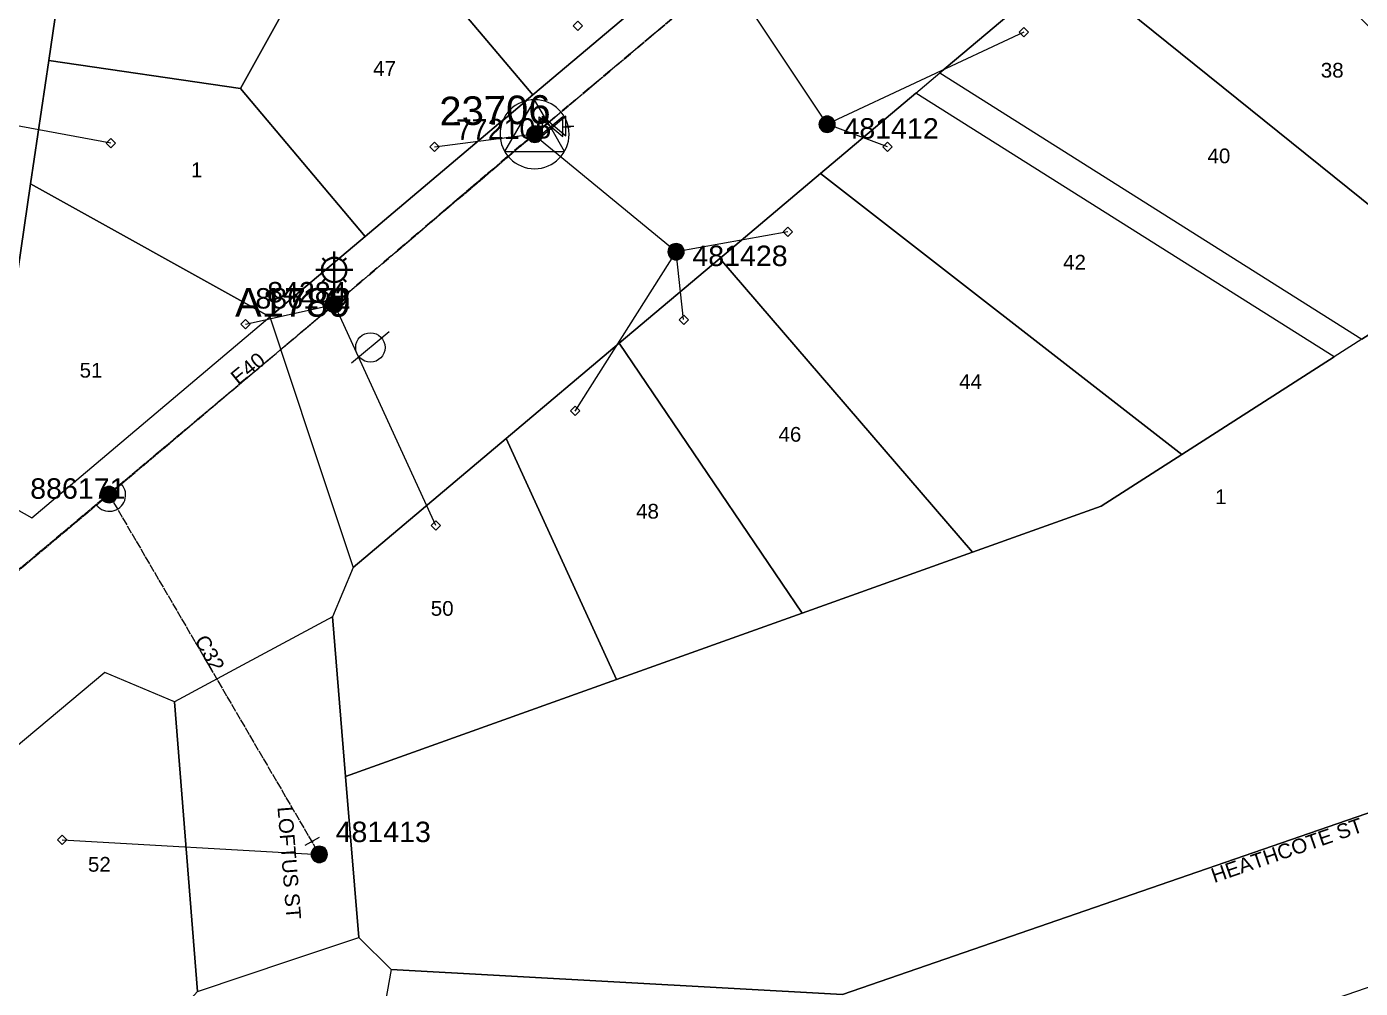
# Model space of a CAD drawing. Header units: metres. Extents: x 259983 to 262112, y 6265371 to 6267114.
# Drawn here: x 260877.2 to 261040.3, y 6265747.6 to 6265865.2 of the extents above; entities that cross this region are included whole.
import ezdxf
from ezdxf.enums import TextEntityAlignment as Align

# ---------------------------------------------------------------- set-up
doc = ezdxf.new("R2010")
doc.units = ezdxf.units.M
doc.linetypes.add('Cable Exist OH', pattern=[1, 1, 0])
doc.layers.get('0').update_dxf_attribs({"color": 6})
doc.layers.add('Cadastre Land Parcels_SP_EXT', color=9, linetype='Continuous', lineweight=5)
doc.layers.add('Cadastre Roads_SP_EXT', color=9, linetype='Continuous', lineweight=5)
for name, color, linetype in [('Equip_LV_EXT', 7, 'Continuous'), ('Equip_SP_HV_EXT', 7, 'Continuous'), ('Equip_SP_SL_EXT', 7, 'Continuous'), ('Mains_HV_EXT', 7, 'Continuous'), ('Mains_LV_EXT', 7, 'Continuous'), ('Mains_SL_EXT', 7, 'Continuous'), ('Services_SP_EXT', 7, 'Continuous'), ('Sub_SP_TR_HV_LV_EXT', 7, 'Continuous'), ('SupportsOH_SP_TR_HV_LV_SL_EXT', 7, 'Continuous')]:
    doc.layers.add(name, color=color, linetype=linetype)
doc.layers.add('Features_HIDE', color=1, linetype='Continuous', plot=False)
doc.styles.add('HVSW_LABEL', font='arial.ttf')
doc.styles.add('iecARIAL', font='arial.ttf', dxfattribs={"height": 2})
doc.styles.add('POLE_LABEL', font='arial.ttf')
doc.styles.get("Standard").update_dxf_attribs({"font": 'arial.ttf'})

# ---------------------------------------------------------------- blocks, each defined once
blk = doc.blocks.new('SUB_POLE_EXT')
blk.add_wipeout([(0, 4.22), (0.42, 4.2), (0.83, 4.14), (1.21, 4.05), (1.62, 3.9), (1.99, 3.72), (2.35, 3.51), (2.68, 3.26), (2.99, 2.99), (3.28, 2.66), (3.52, 2.34), (3.76, 1.92), (3.9, 1.62), (4.04, 1.23), (4.18, 0.63), (4.22, 0), (4.18, -0.61), (4.06, -1.15), (3.9, -1.62), (3.58, -2.24), (3.22, -2.73), (2.97, -3.01), (2.68, -3.26), (2.36, -3.5), (2, -3.72), (1.64, -3.89), (1.25, -4.03), (0.82, -4.14), (0.42, -4.2), (0, -4.22), (-0.41, -4.2), (-0.8, -4.15), (-1.21, -4.05), (-1.62, -3.9), (-1.99, -3.73), (-2.35, -3.51), (-2.68, -3.26), (-2.96, -3.02), (-3.23, -2.72), (-3.51, -2.35), (-3.71, -2.01), (-3.91, -1.6), (-4.05, -1.21), (-4.16, -0.76), (-4.22, -0.14), (-4.21, 0.39), (-4.14, 0.83), (-4.03, 1.27), (-3.9, 1.63), (-3.71, 2.02), (-3.5, 2.37), (-3.28, 2.67), (-2.99, 2.99), (-2.68, 3.27), (-2.33, 3.52), (-1.98, 3.73), (-1.63, 3.9), (-1.2, 4.05), (-0.78, 4.15), (-0.4, 4.21)])
blk.add_line((2.16, 0.48), (2.16, 0.48, 0))
blk.add_lwpolyline([(-4.22, 0, 1), (4.22, 0, 1)], format="xyb", close=True)
blk.add_lwpolyline([(2.14, 0.52), (0, 4.22), (-3.66, -2.11), (3.66, -2.11)], close=True)
for tag, height, flags, p in [('ASSET_NUM', 3.5, 8, (2, 2)), ('STREET_CODE', 0.2, 9, (1.5, 0)), ('CONSTRUCTED_VOLTAGE', 0.2, 9, (1.5, -0.2)), ('OPERATING_VOLTAGE', 0.2, 9, (1.5, -0.6)), ('OPERATED_BY', 0.2, 9, (1.5, -0.8)), ('ORIENTATION', 0.2, 9, (1.5, -1.2)), ('OWNED_BY', 0.2, 9, (1.5, -1.4)), ('SECONDARY_VOLTAGE', 0.2, 9, (1.5, -1.6)), ('NO_PHASES', 0.2, 9, (1.5, -0.4)), ('MAINTAINED_BY', 0.2, 9, (1.5, -1)), ('STATE', 0.2, 9, (1.5, -1.8)), ('SUBSTATION_TYPE', 0.2, 9, (1.5, -2)), ('STREETNAME', 0.2, 9, (1.5, -2.8)), ('SUBURB', 0.2, 9, (1.5, -3)), ('USAGE', 0.2, 9, (1.5, -2.2)), ('LEGEND', 0.2, 9, (1.5, -2.4)), ('LOCATION', 0.2, 9, (1.5, -2.6)), ('NOTES', 0.2, 9, (1.5, -3.2)), ('Z', 0.2, 1, (1.5, -3.4))]:
    blk.add_attdef(tag, text='', height=height, dxfattribs=dict(flags=flags)).set_placement(p, align=Align.MIDDLE_LEFT)
blk = doc.blocks.new('LV_OH_LINKS_DISTFUSE_EXT')
for p, q in [((0, 0), (0.96, 0)), ((3.84, 0), (4.8, 0))]:
    blk.add_line(p, q)
blk.add_lwpolyline([(3.84, -1.2), (3.84, 1.2), (0.96, -1.2), (0.96, 1.2)], close=True)
at = {"flags": 9}
for tag, p in [('ACTUAL_STATUS', (0, 0)), ('CONSTRUCTED_VOLTAGE', (0, -0.2)), ('OPERATING_VOLTAGE', (0, -0.6)), ('ORIENTATION', (0, -0.8)), ('OWNED_BY', (0, -1)), ('STATE', (0, -1.2)), ('SWITCH_TYPE', (0, -1.4)), ('NO_PHASES', (0, -0.4)), ('USAGE', (0, -1.6)), ('NOTES', (0, -1.8))]:
    blk.add_attdef(tag, text='', height=0.2, dxfattribs=at).set_placement(p, align=Align.MIDDLE_LEFT)
at = {"flags": 1}
blk.add_attdef('Z', (0, 0), '', height=0.2, dxfattribs=at)
blk = doc.blocks.new('SL_LANTERN_EXT')
at = {"lineweight": 40}
for p, q in [((-1.46, 5.68), (-1.06, 5.28)), ((0, 1.97), (0, 6.47)), ((1.46, 5.68), (1.06, 5.28)), ((-2.25, 4.22), (2.25, 4.22)), ((-1.46, 2.76), (-1.06, 3.16)), ((0, 0), (0, 2.72)), ((1.46, 2.76), (1.06, 3.16))]:
    blk.add_line(p, q, dxfattribs=at)
blk.add_circle((0, 4.22), 1.5, dxfattribs=at)
at = {"style": 'iecARIAL', "flags": 8}
blk.add_attdef('ASSET_NUM', (1.5, 1.5), '', height=2.5, dxfattribs=at)
for tag, p, height, flags in [('OPERATING_VOLTAGE', (0.98, -1.65), 0.2, 9), ('CONSTRUCTED_VOLTAGE', (0.98, -0.65), 0.2, 9), ('CONTROL_TYPE', (0.98, -0.85), 0.2, 9), ('LANTERN_PURPOSE', (0.98, -1.05), 0.2, 9), ('LANTERN_TYPE', (0.98, -1.25), 0.2, 9), ('NO_PHASES', (0.98, -1.45), 0.2, 9), ('LNUMBER', (2.18, -3.25), 2.5, 8), ('ORIENTATION', (0.98, -1.85), 0.2, 9), ('OWNED_BY', (0.98, -2.05), 0.2, 9), ('STATE', (0.98, -2.25), 0.2, 9), ('USAGE', (0.98, -2.45), 0.2, 9), ('CEXIST', (0.98, -2.65), 0.2, 9), ('CNEW', (0.98, -2.85), 0.2, 9), ('CNUMBER', (0.98, -3.05), 0.2, 9), ('CREMOVE', (0.98, -3.25), 0.2, 9), ('CREPLACE', (0.98, -3.45), 0.2, 9), ('LKINGHEIGHT', (0.98, -3.65), 0.2, 9), ('LBRACKET', (0.98, -3.85), 0.2, 9), ('LBRACKETVOCAB', (0.98, -4.05), 0.2, 9), ('LCATEGORY', (0.98, -4.25), 0.2, 9), ('LCHARGE1', (0.98, -4.45), 0.2, 9), ('LCHARGE1PERCENT', (0.98, -4.65), 0.2, 9), ('LCHARGE2', (0.98, -4.85), 0.2, 9), ('LCHARGE2PERCENT', (0.98, -5.05), 0.2, 9), ('LCHARGE3', (0.98, -5.25), 0.2, 9), ('LCHARGE3PERCENT', (0.98, -5.45), 0.2, 9), ('LEXIST', (0.98, -5.65), 0.2, 9), ('LLAMP', (0.98, -5.85), 0.2, 9), ('LLAMPVOCAB', (0.98, -6.05), 0.2, 9), ('LMAST', (0.98, -6.25), 0.2, 9), ('LMASTVOCAB', (0.98, -6.45), 0.2, 9), ('LNEW', (0.98, -6.65), 0.2, 9), ('LANTNUMBER', (0.98, -6.85), 0.2, 9), ('LOUTREACH', (0.98, -7.25), 0.2, 9), ('LOUTREACHVOCAB', (0.98, -7.45), 0.2, 9), ('LRATECODE', (0.98, -7.65), 0.2, 9), ('LREMOVE', (0.98, -7.85), 0.2, 9), ('LREPLACE', (0.98, -8.05), 0.2, 9), ('LTYPE', (0.98, -8.25), 0.2, 9), ('STREETNAME', (0.98, -9.25), 0.2, 9), ('SUBURB', (0.98, -9.45), 0.2, 1), ('LTYPEVOCAB', (0.98, -8.45), 0.2, 9), ('LEGEND', (0.98, -8.65), 0.2, 9), ('LOCATION', (0.98, -8.85), 0.2, 9), ('NOTES', (0.98, -9.05), 0.2, 9)]:
    blk.add_attdef(tag, p, '', height=height, dxfattribs=dict(flags=flags))
blk = doc.blocks.new('CCP_EXT')
at = {"flags": 9}
for tag, p in [('LIFE_SUPPORT', (0, -1.6)), ('STATE', (0, -1.8)), ('NOTES', (0, -2))]:
    blk.add_attdef(tag, text='', height=0.2, dxfattribs=at).set_placement(p, align=Align.MIDDLE_LEFT)
blk.add_wipeout([(0, 0.57), (0.57, 0), (0, -0.57), (-0.57, 0)])
blk.add_lwpolyline([(-0.57, 0), (0, 0.57), (0.57, 0), (0, -0.57), (-0.57, 0)])
at = {"flags": 1}
blk.add_attdef('Z', (0, 0), '', height=0.2, dxfattribs=at)
at = {"flags": 9}
for tag, p in [('CCP_TYPE', (0, 0)), ('CONSTRUCTED_VOLTAGE', (0, -0.2)), ('OPERATING_VOLTAGE', (0, -0.6)), ('ORIENTATION', (0, -0.8)), ('OWNED_BY', (0, -1)), ('NO_PHASES', (0, -0.4)), ('USAGE', (0, -1.2)), ('LEGEND', (0, -1.4))]:
    blk.add_attdef(tag, text='', height=0.2, dxfattribs=at).set_placement(p, align=Align.MIDDLE_LEFT)
blk = doc.blocks.new('POLE_EXT')
blk.add_hatch(color=256).paths.add_polyline_path([(-1, 0, 1), (1, 0, 1)])
blk.add_lwpolyline([(-1, 0, 1), (1, 0, 1)], format="xyb", close=True)
for tag, height, flags, p in [('pNumber', 2.5, 8, (-17.84, 2.07)), ('OWNED_BY', 0.2, 9, (1.35, -0.4)), ('SPECIAL_USE', 0.2, 9, (1.35, -0.8)), ('STATE', 0.2, 9, (1.35, -1)), ('cLV', 0.2, 9, (1.35, -1.4)), ('hDepth', 0.2, 9, (1.35, -1.6)), ('PARENT', 0.2, 9, (1.35, -0.6)), ('USAGE', 0.2, 9, (1.35, -1.2)), ('hDia', 0.2, 9, (1.35, -1.8)), ('cHV', 0.2, 9, (1.35, -2)), ('LBRACKET', 0.2, 9, (1.35, -2.2)), ('LExisting', 0.2, 9, (1.35, -2.4)), ('LANTNUMBER', 0.2, 9, (1.35, -2.6)), ('LOther', 0.2, 9, (1.35, -2.8)), ('LRemove', 0.2, 9, (1.35, -3)), ('LEGEND', 0.2, 9, (1.35, -3.2)), ('cLinedev', 0.2, 9, (1.35, -3.4)), ('pExisting', 0.2, 9, (1.35, -3.8)), ('pFooting', 0.2, 9, (1.35, -4.4)), ('pNew', 0.2, 9, (1.35, -4.6)), ('pRelocate', 0.2, 9, (1.35, -5)), ('LOCATION', 0.2, 9, (1.35, -3.6)), ('PFNUMBER', 0.2, 9, (1.35, -4)), ('NEWPFNUMBER', 0.2, 9, (1.35, -4.2)), ('pRemove', 0.2, 9, (1.35, -5.2)), ('pReplace', 0.2, 9, (1.35, -5.4)), ('pStay', 0.2, 9, (1.35, -5.6)), ('pType', 0.2, 9, (1.35, -5.8)), ('cspan', 0.2, 9, (1.35, -6)), ('STREETNAME', 0.2, 9, (1.35, -6.2)), ('SUBURB', 0.2, 9, (1.35, -6.4)), ('NOTES', 0.2, 9, (1.35, -6.6)), ('OPERATED_BY', 0.2, 9, (1.36, -7.01)), ('MAINTAINED_BY', 0.2, 9, (1.36, -6.81))]:
    blk.add_attdef(tag, text='', height=height, dxfattribs=dict(flags=flags)).set_placement(p, align=Align.MIDDLE_LEFT)
at = {"style": 'POLE_LABEL'}
for tag, height, flags, p in [('ASSET_NUM', 2.5, 8, (2, 2)), ('STRUCTURE_PLANT_NUMBER', 0.2, 9, (1.35, 0.03)), ('STREET_CODE', 0.2, 9, (1.35, -0.2))]:
    blk.add_attdef(tag, text='', height=height, dxfattribs=dict(at, flags=flags)).set_placement(p, align=Align.MIDDLE_LEFT)
at = {"flags": 1}
blk.add_attdef('Z', (1.35, -7.33), '', height=0.2, dxfattribs=at)
blk = doc.blocks.new('HV_ABS_CLOSED_EXT')
blk.add_line((-3, 6.87), (3, 6.87))
blk.add_circle((0, 6.87), 1.8)
at = {"style": 'HVSW_LABEL'}
for tag, height, flags, p in [('ASSET_NUM', 3.5, 8, (2, 2)), ('STREET_CODE', 0.2, 9, (0, -0.2))]:
    blk.add_attdef(tag, text='', height=height, dxfattribs=dict(at, flags=flags)).set_placement(p, align=Align.MIDDLE_LEFT)
at = {"flags": 1}
blk.add_attdef('Z', (0, 0), '', height=0.2, dxfattribs=at)
at = {"flags": 9}
for tag, p in [('ACTUAL_STATUS', (0, -0.4)), ('CONSTRUCTED_VOLTAGE', (0, -0.6)), ('OPERATING_VOLTAGE', (0, -1)), ('ORIENTATION', (0, -1.2)), ('OWNED_BY', (0, -1.4)), ('STATE', (0, -1.6)), ('NO_PHASES', (0, -0.8)), ('SWITCH_TYPE', (0, -1.8)), ('STREETNAME', (0, -2.6)), ('SUBURB', (0, -2.8)), ('USAGE', (0, -2)), ('LEGEND', (0, -2.2)), ('LOCATION', (0, -2.4)), ('NOTES', (0, -3))]:
    blk.add_attdef(tag, text='', height=0.2, dxfattribs=at).set_placement(p, align=Align.MIDDLE_LEFT)
blk = doc.blocks.new('End Shackle_EXT')
at = {"flags": 9}
for tag, p in [('STATE', (0, -1.2)), ('USAGE', (0, -1.4)), ('NOTES', (0, -1.6))]:
    blk.add_attdef(tag, text='', height=0.2, dxfattribs=at).set_placement(p, align=Align.MIDDLE_LEFT)
blk.add_wipeout([(0, 0.25), (1.81, 0.25), (1.82, -0.25), (0, -0.25)])
blk.add_line((1.81, -1), (1.81, 1))
at = {"flags": 1}
blk.add_attdef('Z', (0, 0), '', height=0.2, dxfattribs=at)
at = {"flags": 9}
for tag, p in [('CONNECTOR_TYPE', (0, 0)), ('CONSTRUCTED_VOLTAGE', (0, -0.2)), ('OPERATING_VOLTAGE', (0, -0.6)), ('ORIENTATION', (0, -0.8)), ('OWNED_BY', (0, -1)), ('NO_PHASES', (0, -0.4))]:
    blk.add_attdef(tag, text='', height=0.2, dxfattribs=at).set_placement(p, align=Align.MIDDLE_LEFT)

msp = doc.modelspace()

# ---------------------------------------------------------------- linework, layer by layer
at = {"layer": 'Cadastre Land Parcels_SP_EXT', "linetype": 'Continuous'}
for points in [[(260917.28, 6265882.74), (260883.82, 6265887.62), (260879.93, 6265861.09), (260903.36, 6265857.66), (260917.28, 6265882.74)], [(261064.26, 6265842.18), (261020.61, 6265886.32), (261004.76, 6265872.95), (261052.4, 6265834.59), (261064.26, 6265842.18)], [(261052.4, 6265834.59), (261004.76, 6265872.95), (260988.92, 6265859.58), (261040.53, 6265827), (261052.4, 6265834.59)], [(260903.36, 6265857.66), (260879.93, 6265861.09), (260877.71, 6265845.99), (260906.98, 6265829.75), (260918.63, 6265839.58), (260903.36, 6265857.66)], [(261037.16, 6265824.83), (260985.99, 6265857.11), (260974.3, 6265847.27), (261018.51, 6265812.9), (261037.16, 6265824.83)], [(261018.51, 6265812.9), (260974.3, 6265847.27), (260962, 6265836.89), (260992.93, 6265800.95), (261008.64, 6265806.57), (261018.51, 6265812.9)], [(260877.87, 6265805.16), (260906.98, 6265829.75), (260877.71, 6265845.99), (260872.21, 6265808.31), (260877.87, 6265805.16)], [(260972.09, 6265793.49), (260992.93, 6265800.95), (260962, 6265836.89), (260949.71, 6265826.51), (260972.09, 6265793.49)], [(260972.09, 6265793.49), (260949.71, 6265826.51), (260935.87, 6265814.85), (260949.36, 6265785.35), (260972.09, 6265793.49)], [(260949.36, 6265785.35), (260935.87, 6265814.85), (260917.14, 6265799.05), (260914.65, 6265793.05), (260916.24, 6265773.48), (260949.36, 6265785.35)], [(260898.13, 6265747.21), (260895.3, 6265782.62), (260886.78, 6265786.24), (260866.09, 6265768.88), (260877.28, 6265724.31), (260898.13, 6265747.21)]]:
    msp.add_lwpolyline(points, close=True, dxfattribs=at)
at = {"layer": 'Cadastre Roads_SP_EXT', "linetype": 'Continuous'}
for points in [[(260862.26, 6265806.61), (260872.21, 6265808.31), (260877.71, 6265845.99), (260879.93, 6265861.09), (260883.82, 6265887.62), (260873.29, 6265886.88), (260863.27, 6265886.18), (260861.07, 6265871.1), (260858.86, 6265856.02), (260856.65, 6265840.94), (260854.45, 6265825.86), (260851.33, 6265804.74), (260862.26, 6265806.61)], [(260916.24, 6265773.48), (260914.65, 6265793.05), (260903.61, 6265787.1), (260895.3, 6265782.62), (260898.13, 6265747.21), (260909.54, 6265751.01), (260917.84, 6265753.78), (260916.24, 6265773.48)]]:
    msp.add_lwpolyline(points, close=True, dxfattribs=at)
at = {"layer": 'Mains_LV_EXT', "linetype": 'Continuous'}
msp.add_lwpolyline([(260885.77, 6265806.69, 1.024274), (260888.83, 6265809.27)], format="xyb", dxfattribs=at)
at = {"layer": 'Mains_LV_EXT', "linetype": 'Cable Exist OH'}
msp.add_lwpolyline([(260887.3, 6265807.98), (260851.44, 6265777.85)], dxfattribs=at)
at = {"layer": 'Services_SP_EXT'}
msp.add_lwpolyline([(260975.13, 6265853.29), (260962.67, 6265872.05)], dxfattribs=at)

# ---------------------------------------------------------------- block references
at = {"layer": 'Equip_SP_SL_EXT'}
ref = msp.add_blockref('SL_LANTERN_EXT', (260914.85, 6265831.25), dxfattribs=at)
ref.add_attrib('ASSET_NUM', '84284', dxfattribs={"layer": '0', "height": 2.5, "rotation": 0.0322, "style": 'iecARIAL'}).set_placement((260916.35, 6265832.75), align=Align.MIDDLE_RIGHT)
at = {"layer": 'Sub_SP_TR_HV_LV_EXT'}
ref = msp.add_blockref('SUB_POLE_EXT', (260939.35, 6265852.08), dxfattribs=at)
ref.add_attrib('ASSET_NUM', '23706', dxfattribs={"layer": '0', "height": 3.5, "rotation": 1}).set_placement((260941.35, 6265852.33), align=Align.BOTTOM_RIGHT)
at = {"layer": 'SupportsOH_SP_TR_HV_LV_SL_EXT'}
ref = msp.add_blockref('POLE_EXT', (260956.65, 6265837.7), dxfattribs=at)
ref.add_attrib('ASSET_NUM', '481428', dxfattribs={"layer": '0', "height": 2.5, "style": 'POLE_LABEL'}).set_placement((260958.65, 6265838.45), align=Align.TOP_LEFT)
ref = msp.add_blockref('POLE_EXT', (260914.85, 6265831.25), dxfattribs=at)
ref.add_attrib('ASSET_NUM', '886172', dxfattribs={"layer": '0', "height": 2.5, "rotation": 0.0092, "style": 'POLE_LABEL'}).set_placement((260916.85, 6265832), align=Align.MIDDLE_RIGHT)
ref = msp.add_blockref('POLE_EXT', (260887.3, 6265807.98), dxfattribs=at)
ref.add_attrib('ASSET_NUM', '886171', dxfattribs={"layer": '0', "height": 2.5, "rotation": 0.0153, "style": 'POLE_LABEL'}).set_placement((260889.31, 6265808.73), align=Align.MIDDLE_RIGHT)

# ---------------------------------------------------------------- texts
at = {"layer": 'Cadastre Land Parcels_SP_EXT'}
for s, p in [('47', (260919.6, 6265859.22)), ('38', (261035.51, 6265859.01)), ('40', (261021.65, 6265848.53)), ('1', (260897.32, 6265846.82)), ('42', (261003.99, 6265835.52)), ('51', (260883.7, 6265822.3)), ('44', (260991.28, 6265820.92)), ('46', (260969.18, 6265814.46)), ('1', (261022.59, 6265806.82)), ('48', (260951.76, 6265805.05)), ('50', (260926.65, 6265793.16)), ('52', (260884.72, 6265761.85))]:
    msp.add_text(s, height=1.8, dxfattribs=at).set_placement(p)
at = {"layer": 'Cadastre Roads_SP_EXT'}
for s, rotation, p in [('LOFTUS ST', 274.6129, (260907.9, 6265769.75)), ('HEATHCOTE ST', 19.0411, (261022.48, 6265760.45))]:
    msp.add_text(s, height=1.8, rotation=rotation, dxfattribs=at).set_placement(p)
at = {"layer": 'Mains_LV_EXT'}
for s, rotation, p in [('E40', 39.0858, (260903.11, 6265821.31)), ('C32', 299.1516, (260897.71, 6265790.16))]:
    msp.add_text(s, height=1.8, rotation=rotation, dxfattribs=at).set_placement(p)

# ---------------------------------------------------------------- next in the draw order: linework, layer by layer
at = {"layer": 'Cadastre Land Parcels_SP_EXT', "linetype": 'Continuous'}
for points in [[(260953.8, 6265869.28), (260927.27, 6265900.69), (260917.28, 6265882.74), (260939.12, 6265856.89), (260953.8, 6265869.28)], [(260939.12, 6265856.89), (260917.28, 6265882.74), (260903.36, 6265857.66), (260918.63, 6265839.58), (260939.12, 6265856.89)], [(261140.84, 6265812.29), (261093.59, 6265848.63), (261087.98, 6265857.37), (261076.15, 6265849.78), (261064.26, 6265842.18), (261052.4, 6265834.59), (261040.53, 6265827), (261037.16, 6265824.83), (261018.51, 6265812.9), (261008.64, 6265806.57), (260992.93, 6265800.95), (260972.09, 6265793.49), (260949.36, 6265785.35), (260916.24, 6265773.48), (260917.84, 6265753.78), (260921.79, 6265749.89), (260977.02, 6265746.83), (261139.29, 6265802.84), (261140.84, 6265812.29)]]:
    msp.add_lwpolyline(points, close=True, dxfattribs=at)
at = {"layer": 'Services_SP_EXT'}
msp.add_lwpolyline([(260956.65, 6265837.7), (260939.25, 6265852)], dxfattribs=at)

# ---------------------------------------------------------------- next in the draw order: block references
at = {"layer": 'Equip_LV_EXT'}
for p in [(260938.95, 6265853), (260939.35, 6265853.08)]:
    msp.add_blockref('LV_OH_LINKS_DISTFUSE_EXT', p, dxfattribs=at)
at = {"layer": 'Services_SP_EXT'}
for p in [(260999.18, 6265864.57), (260887.51, 6265850.98), (260881.55, 6265765.76)]:
    msp.add_blockref('CCP_EXT', p, dxfattribs=at)
at = {"layer": 'Services_SP_EXT', "rotation": 90.0000000000002}
msp.add_blockref('CCP_EXT', (260904.01, 6265828.84), dxfattribs=at)
at = {"layer": 'SupportsOH_SP_TR_HV_LV_SL_EXT'}
ref = msp.add_blockref('POLE_EXT', (260939.38, 6265852.08), dxfattribs=at)
ref.add_attrib('ASSET_NUM', '772106', dxfattribs={"layer": '0', "height": 2.5, "rotation": 1, "style": 'POLE_LABEL'}).set_placement((260941.38, 6265852.83), align=Align.MIDDLE_RIGHT)

# ---------------------------------------------------------------- next in the draw order: linework, layer by layer
at = {"layer": 'Mains_HV_EXT', "linetype": 'Cable Exist OH'}
msp.add_lwpolyline([(260851.37, 6265777.93), (260914.85, 6265831.25)], dxfattribs=at)
at = {"layer": 'Mains_LV_EXT', "linetype": 'Cable Exist OH'}
msp.add_lwpolyline([(260914.85, 6265831.24), (260887.3, 6265807.98)], dxfattribs=at)
at = {"layer": 'Mains_SL_EXT', "linetype": 'Cable Exist OH'}
msp.add_lwpolyline([(260914.85, 6265831.25), (260887.3, 6265807.98), (260851.44, 6265777.85)], dxfattribs=at)
at = {"layer": 'Services_SP_EXT'}
for points in [[(260999.18, 6265864.57), (260975.13, 6265853.29)], [(260887.51, 6265850.98), (260862.82, 6265855.56)], [(260904.01, 6265828.84), (260914.85, 6265831.25)], [(260881.55, 6265765.76), (260913.01, 6265763.97)]]:
    msp.add_lwpolyline(points, dxfattribs=at)

# ---------------------------------------------------------------- next in the draw order: block references
at = {"layer": 'Equip_SP_HV_EXT'}
ref = msp.add_blockref('HV_ABS_CLOSED_EXT', (260914.85, 6265831.25), dxfattribs=dict(at, rotation=220.0264428545333))
ref.add_attrib('ASSET_NUM', 'A1789', dxfattribs={"layer": '0', "height": 3.5, "style": 'HVSW_LABEL'}).set_placement((260916.85, 6265831.5), align=Align.MIDDLE_RIGHT)
at = {"layer": 'Services_SP_EXT'}
for p in [(260944.64, 6265865.34), (260927.11, 6265850.54), (260982.51, 6265850.54), (260970.31, 6265840.13), (260957.61, 6265829.38), (260944.32, 6265818.23), (260927.27, 6265804.2)]:
    msp.add_blockref('CCP_EXT', p, dxfattribs=at)

# ---------------------------------------------------------------- next in the draw order: linework, layer by layer
at = {"layer": 'Cadastre Roads_SP_EXT', "linetype": 'Continuous'}
msp.add_lwpolyline([(261167.92, 6265791.42), (261155.71, 6265796.28), (261139.29, 6265802.84), (260977.02, 6265746.83), (260921.79, 6265749.89), (260920, 6265739.84), (260918.24, 6265729.96), (260979.86, 6265726.51), (261167.92, 6265791.42)], close=True, dxfattribs=at)
at = {"layer": 'Features_HIDE', "linetype": 'Continuous'}
msp.add_lwpolyline([(261049.52, 6265910.75), (261032.58, 6265918.88), (261019.8, 6265925.02), (261007.13, 6265914.32), (260989.18, 6265899.18), (260977.55, 6265889.34), (260965.88, 6265879.51), (260953.8, 6265869.28), (260939.12, 6265856.89), (260918.63, 6265839.58), (260906.98, 6265829.75), (260912.16, 6265814.12), (260917.14, 6265799.05), (260935.87, 6265814.85), (260949.71, 6265826.51), (260962, 6265836.89), (260974.3, 6265847.27), (260985.99, 6265857.11), (260988.92, 6265859.58), (261004.76, 6265872.95), (261020.61, 6265886.32), (261036.46, 6265899.69), (261049.52, 6265910.75)], close=True, dxfattribs=at)
at = {"layer": 'Mains_HV_EXT', "linetype": 'Cable Exist OH'}
for points in [[(260939.35, 6265852.08), (260962.88, 6265871.86), (260985.16, 6265890.63)], [(260914.85, 6265831.25), (260939.35, 6265852.08)]]:
    msp.add_lwpolyline(points, dxfattribs=at)
at = {"layer": 'Mains_LV_EXT', "linetype": 'Cable Exist OH'}
for points in [[(260939.37, 6265852.09), (260962.9, 6265871.92)], [(260939.33, 6265852.15), (260914.85, 6265831.25)]]:
    msp.add_lwpolyline(points, dxfattribs=at)
at = {"layer": 'Mains_SL_EXT', "linetype": 'Cable Exist OH'}
for points in [[(260962.88, 6265871.84), (260939.28, 6265852.03)], [(260939.28, 6265852.03), (260914.85, 6265831.25)]]:
    msp.add_lwpolyline(points, dxfattribs=at)
at = {"layer": 'Services_SP_EXT'}
for points in [[(260982.51, 6265850.54), (260975.13, 6265853.29)], [(260927.11, 6265850.54), (260939.38, 6265852.12)], [(260970.31, 6265840.13), (260956.65, 6265837.7)], [(260944.3, 6265818.21), (260956.65, 6265837.7)], [(260957.58, 6265829.39), (260956.65, 6265837.7)], [(260927.27, 6265804.2), (260914.87, 6265831.23)]]:
    msp.add_lwpolyline(points, dxfattribs=at)

# ---------------------------------------------------------------- next in the draw order: block references
at = {"layer": 'Mains_LV_EXT', "rotation": 119.224068312888}
msp.add_blockref('End Shackle_EXT', (260913.01, 6265763.97), dxfattribs=at)
at = {"layer": 'SupportsOH_SP_TR_HV_LV_SL_EXT'}
ref = msp.add_blockref('POLE_EXT', (260975.13, 6265853.29), dxfattribs=at)
ref.add_attrib('ASSET_NUM', '481412', dxfattribs={"layer": '0', "height": 2.5, "style": 'POLE_LABEL'}).set_placement((260977.13, 6265854.04), align=Align.TOP_LEFT)

# ---------------------------------------------------------------- next in the draw order: linework, layer by layer
at = {"layer": 'Mains_LV_EXT', "linetype": 'Cable Exist OH'}
msp.add_lwpolyline([(260887.3, 6265807.98), (260913.01, 6265763.97)], dxfattribs=at)

# ---------------------------------------------------------------- next in the draw order: block references
at = {"layer": 'SupportsOH_SP_TR_HV_LV_SL_EXT'}
ref = msp.add_blockref('POLE_EXT', (260913.01, 6265763.97), dxfattribs=at)
ref.add_attrib('ASSET_NUM', '481413', dxfattribs={"layer": '0', "height": 2.5, "style": 'POLE_LABEL'}).set_placement((260915.01, 6265764.72), align=Align.BOTTOM_LEFT)

doc.saveas('drawing.dxf')
